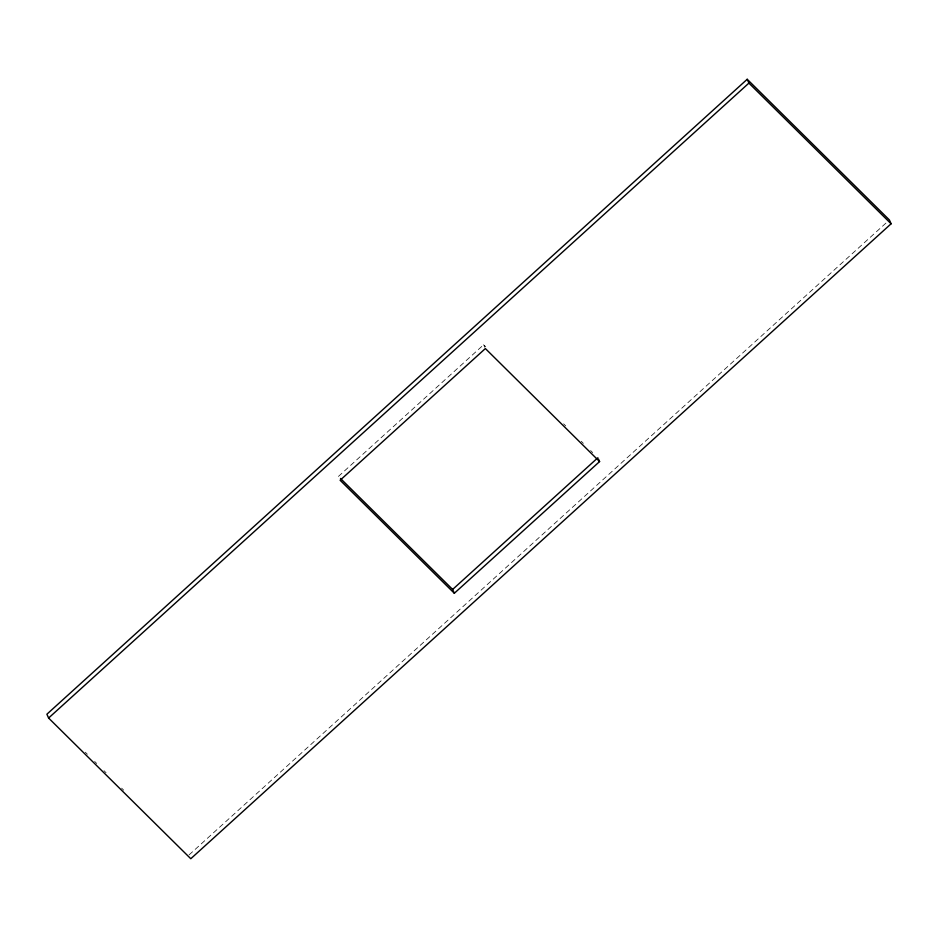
<?xml version="1.0" encoding="UTF-8"?>
<svg xmlns="http://www.w3.org/2000/svg" width="938" height="938" viewBox="0 0 938 938"><rect width="100%" height="100%" fill="white"/><g stroke="black" fill="none" stroke-linecap="round" stroke-linejoin="round"><path stroke-width="0.7" stroke-dasharray="4.69 3.52" d="M338.419 476.422L483.668 344.738L485.743 346.79M189.089 854.893L886.14 222.916M563.621 423.835L565.696 425.899M581.267 441.306L583.354 443.357M590.612 450.557L592.699 452.608M85.299 752.206L87.375 754.258M94.644 761.445L96.72 763.497M103.989 770.684L106.064 772.748M121.623 788.143L123.699 790.195M483.668 344.738L484.794 347.283"/><path stroke-width="1.41" d="M747.211 79.273L46.9 714.205L48.6 718.039L190.789 858.727L891.1 223.795L889.4 219.961L747.211 79.273L748.911 83.107L891.1 223.795M48.6 718.039L748.911 83.107M598.456 459.022L599.581 461.578L454.332 593.262L452.632 589.439L597.881 457.744M599.581 461.578L485.368 348.561L340.119 480.256L454.332 593.262M340.494 478.474L452.632 589.439"/></g></svg>
